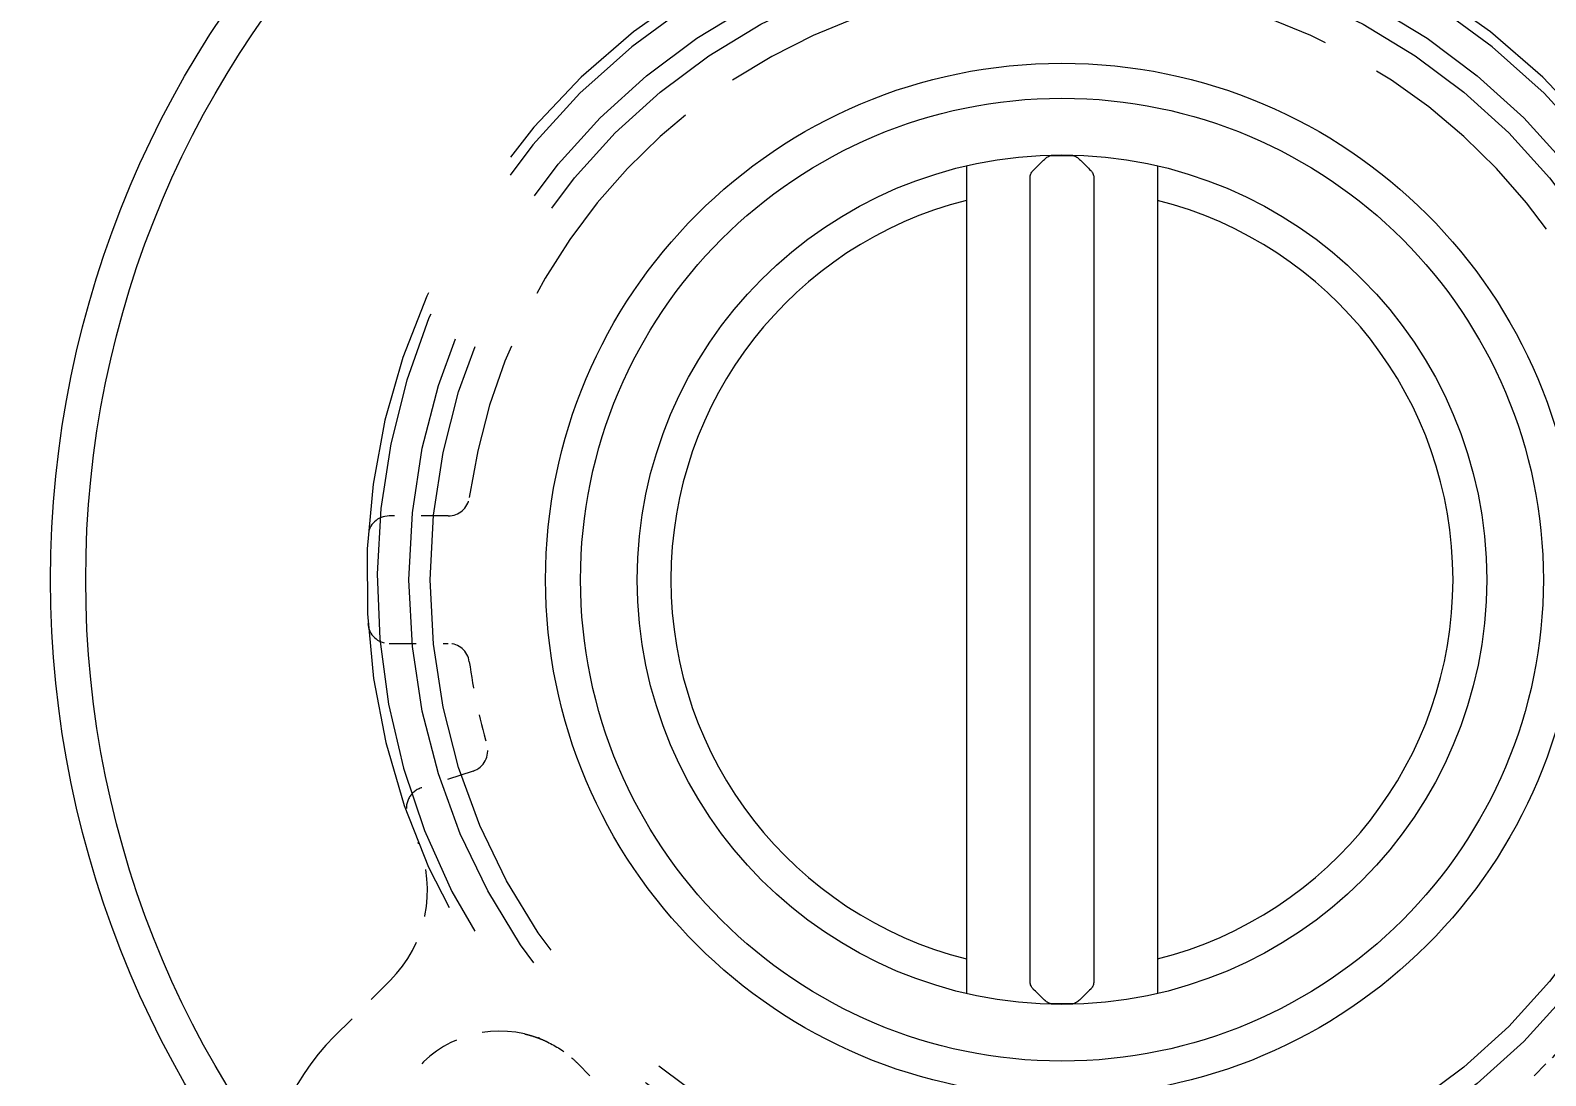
# Model space of a CAD drawing. Header units: inches. Extents: x 17 to 469, y 7 to 301.
# Drawn here: x 215.05 to 220.67, y 205.26 to 209.13 of the extents above; entities that cross this region are included whole.
import ezdxf

# ---------------------------------------------------------------- set-up
doc = ezdxf.new("R2010")
doc.units = ezdxf.units.IN
doc.header["$LTSCALE"] = 14
doc.header["$MEASUREMENT"] = 0
doc.linetypes.add('DASHED', pattern=[0.2067, 0.1654, -0.0413])
for name, color, linetype, lineweight in [('Dimension (ANSI)', 7, 'Continuous', 25), ('Hatch', 7, 'Continuous', 18), ('Hidden', 7, 'DASHED', 18), ('Visible', 7, 'Continuous', 18)]:
    doc.layers.add(name, color=color, linetype=linetype, lineweight=lineweight)
doc.styles.add('MEMCOR Medium', font='arial.ttf')
doc.dimstyles.new('Default (ANSI)', dxfattribs={"dimscale": 14, "dimtxt": 0.15, "dimasz": 0.098425, "dimexe": 0.125, "dimexo": 0.0625, "dimgap": 0.031496, "dimtad": 0, "dimtih": 1, "dimtoh": 1, "dimdec": 4, "dimrnd": 1e-08, "dimzin": 3, "dimdsep": 46, "dimlunit": 5, "dimtxsty": 'MEMCOR Medium', "dimcen": 0.09, "dimdle": 0.393701, "dimclrd": 256, "dimclre": 256, "dimclrt": 256, "dimadec": 0, "dimazin": 1, "dimtfac": 0.8, "dimtofl": 0, "dimtmove": 0, "dimatfit": 3, "dimfxl": 1, "dimfrac": 1, "dimtolj": 1, "dimtzin": 4, "dimlwd": -1, "dimlwe": -1, "dimarcsym": 0})

# ---------------------------------------------------------------- blocks, each defined once
blk = doc.blocks.new('*D30')
at = {"layer": 'Defpoints', "color": 0, "transparency": 16777216}
for p in [(238.908, 241.426), (198.7465, 201.4332), (238.908, 201.257)]:
    blk.add_point(p, dxfattribs=at)
at = {"layer": 'Dimension (ANSI)', "transparency": 16777216}
for p, q in [((198.7465, 202.3082), (198.7465, 243.176)), ((238.908, 202.132), (238.908, 243.176)), ((200.1244, 241.426), (210.4282, 241.426)), ((237.5301, 241.426), (227.2263, 241.426))]:
    blk.add_line(p, q, dxfattribs=at)
for points in [[(200.1244, 241.6556), (200.1244, 241.1963), (198.7465, 241.426)], [(237.5301, 241.6556), (237.5301, 241.1963), (238.908, 241.426)]]:
    blk.add_solid(points, dxfattribs=at)
at = {"layer": 'Dimension (ANSI)', "transparency": 16777216, "char_height": 2.1, "attachment_point": 5, "style": 'MEMCOR Medium'}
for s, insert in [('\\A1; 40{\\H0.8x;\\S3#16;} in', (218.8273, 243.6009)), ('\\A1;[1020.1 mm]', (218.8273, 239.6392))]:
    blk.add_mtext(s, dxfattribs=dict(at, insert=insert))

msp = doc.modelspace()

# ---------------------------------------------------------------- hatches: boundary and pattern name
at = {"layer": 'Hatch'}
h = msp.add_hatch(dxfattribs=at)
h.set_pattern_fill('ANSI31', color=256, scale=14, style=0)
edge = h.paths.add_edge_path()
edge.add_spline(control_points=[(235.12731, 207.28591), (235.15939, 207.25481), (235.19133, 207.22357), (235.25503, 207.16072), (235.2868, 207.12912), (235.31842, 207.09737)], knot_values=[-0.6818968, -0.6818968, -0.6818968, -0.6818968, -0.3414429, -0.3414429, 0, 0, 0, 0], degree=3, periodic=0)
edge.add_line((235.31842, 207.09737), (235.37842, 207.09738))
edge.add_ellipse((218.8781, 207.09594), major_axis=(-0.00144, 16.50032), ratio=1, start_angle=270, end_angle=349.533007)
edge.add_ellipse((218.8781, 207.09594), major_axis=(-16.22601, 2.99618), ratio=1, start_angle=270, end_angle=270.86811)
edge.add_ellipse((218.8781, 207.09594), major_axis=(-16.26954, 2.75), ratio=1, start_angle=270, end_angle=289.187766)
edge.add_ellipse((218.8781, 207.09594), major_axis=(-16.26954, -2.75), ratio=1, start_angle=270, end_angle=270.86811)
edge.add_ellipse((218.8781, 207.09594), major_axis=(-16.22601, -2.99618), ratio=1, start_angle=270, end_angle=369.076015)
edge.add_ellipse((218.8781, 207.09594), major_axis=(-15.55022, -5.51823), ratio=1, start_angle=0, end_angle=0.86811)
edge.add_ellipse((218.8781, 207.09594), major_axis=(5.7532, -15.46483), ratio=1, start_angle=270, end_angle=289.187766)
edge.add_ellipse((218.8781, 207.09594), major_axis=(-12.71483, -10.51634), ratio=1, start_angle=0, end_angle=0.86811)
edge.add_ellipse((218.8781, 207.09594), major_axis=(10.70777, -12.55404), ratio=1, start_angle=270, end_angle=294.96984)
edge.add_ellipse((218.8781, 207.09594), major_axis=(15.0065, -6.86043), ratio=1, start_angle=270, end_angle=270.932177)
edge.add_line((212.26272, 191.97981), (212.26272, 192.25311))
edge.add_ellipse((218.8781, 207.09594), major_axis=(-14.84283, 6.61538), ratio=1, start_angle=204.692155, end_angle=450, ccw=False)

# ---------------------------------------------------------------- linework, layer by layer
at = {"layer": 'Hidden', "ltscale": 0.030777}
for p, q in [((216.60255, 207.33214), (216.38307, 207.33214)), ((216.38307, 206.85974), (216.60255, 206.85974))]:
    msp.add_line(p, q, dxfattribs=at)
at = {"layer": 'Hidden', "ltscale": 0.028454}
msp.add_line((216.69458, 206.38647), (216.50164, 206.32378), dxfattribs=at)
at = {"layer": 'Hidden', "ltscale": 0.039865}
msp.add_line((216.38699, 205.60946), (216.17927, 205.40175), dxfattribs=at)
at = {"layer": 'Hidden', "ltscale": 0.008176}
for p, q in [((217.08445, 205.30025), (217.12707, 205.25684)), ((220.62914, 205.25684), (220.67175, 205.30025))]:
    msp.add_line(p, q, dxfattribs=at)
at = {"layer": 'Hidden', "ltscale": 1.051436}
msp.add_circle((218.8781, 207.09594), 2.42126, dxfattribs=at)
at = {"layer": 'Hidden', "ltscale": 1.017243}
msp.add_circle((218.8781, 207.09594), 2.34252, dxfattribs=at)
at = {"layer": 'Hidden', "ltscale": 1.020196}
msp.add_arc((218.8781, 207.09594), 2.57874, 318.8111, 221.1889, dxfattribs=at)
at = {"layer": 'Hidden', "ltscale": 1.028156}
msp.add_arc((218.8781, 207.09594), 2.53937, 315.73768, 224.26232, dxfattribs=at)
at = {"layer": 'Hidden', "ltscale": 0.374385}
for start, end in [(101.0317, 172.12023), (7.87977, 78.9683)]:
    msp.add_arc((218.8781, 207.09594), 2.2185, start, end, dxfattribs=at)
at = {"layer": 'Hidden', "ltscale": 0.015254}
for centre, start, end in [((216.60255, 207.41088), 270, 352.12023), ((216.60255, 206.781), 7.87977, 90)]:
    msp.add_arc(centre, 0.07874, start, end, dxfattribs=at)
at = {"layer": 'Hidden', "ltscale": 0.016052}
for centre, start, end in [((216.38307, 207.2534), 90, 176.3889), ((216.38307, 206.93848), 183.6111, 270)]:
    msp.add_arc(centre, 0.07874, start, end, dxfattribs=at)
at = {"layer": 'Hidden', "ltscale": 0.042865}
msp.add_arc((218.8781, 207.09594), 2.2185, 187.87977, 196.03575, dxfattribs=at)
at = {"layer": 'Hidden', "ltscale": 0.01636}
msp.add_arc((216.67025, 206.46135), 0.07874, 288, 16.03575, dxfattribs=at)
at = {"layer": 'Hidden', "ltscale": 0.017065}
msp.add_arc((216.52597, 206.24889), 0.07874, 108, 199.80489, dxfattribs=at)
at = {"layer": 'Hidden', "ltscale": 0.075276}
msp.add_arc((216.05292, 205.94353), 0.47244, 315, 22.19078, dxfattribs=at)
at = {"layer": 'Hidden', "ltscale": 0.190903}
msp.add_arc((216.79173, 204.78929), 0.86614, 135, 227.87038, dxfattribs=at)
at = {"layer": 'Hidden', "ltscale": 0.067814}
msp.add_arc((216.79386, 205.01499), 0.4072, 77.09302, 147.331, dxfattribs=at)
at = {"layer": 'Hidden', "ltscale": 0.004547}
msp.add_arc((216.79386, 205.01499), 0.4072, 44.46972, 49.27622, dxfattribs=at)
at = {"layer": 'Hidden', "ltscale": 0.010093}
msp.add_open_spline([(216.88482, 205.41191), (216.89038, 205.41063), (216.8959, 205.40924), (216.90996, 205.4054), (216.91837, 205.40278), (216.92891, 205.39916), (216.93175, 205.39815), (216.93888, 205.39553), (216.94282, 205.39397), (216.94282, 205.39397)], degree=3, knots=[0, 0, 0, 0, 0.04490495, 0.04490495, 0.11675287, 0.11675287, 0.14479487, 0.14479487, 0.19497838, 0.19497838, 0.19497838, 0.19497838], dxfattribs=at)
at = {"layer": 'Hidden', "ltscale": 0.000826205}
msp.add_open_spline([(216.94282, 205.39397), (216.94255, 205.39408), (216.94228, 205.3942), (216.94117, 205.39472), (216.94035, 205.3952), (216.93883, 205.39635), (216.93812, 205.39701), (216.93749, 205.39772)], degree=3, knots=[0.175423294, 0.175423294, 0.175423294, 0.175423294, 0.177774025, 0.177774025, 0.185040697, 0.185040697, 0.192307369, 0.192307369, 0.192307369, 0.192307369], dxfattribs=at)
at = {"layer": 'Hidden', "ltscale": 0.019321}
msp.add_open_spline([(216.94282, 205.39397), (216.95193, 205.39039), (216.96104, 205.38643), (217.0016, 205.36696), (217.03232, 205.34702), (217.05953, 205.3236)], degree=3, knots=[1.49464831, 1.49464831, 1.49464831, 1.49464831, 1.57220502, 1.57220502, 1.84281301, 1.84281301, 1.84281301, 1.84281301], dxfattribs=at)
at = {"layer": 'Visible'}
for p, q in [((218.52377, 208.63036), (218.52377, 205.56151)), ((218.75999, 205.60593), (218.75999, 208.58595)), ((218.99621, 208.58595), (218.99621, 205.60593)), ((219.23243, 208.63036), (219.23243, 205.56151))]:
    msp.add_line(p, q, dxfattribs=at)
for radius in [3.75, 3.62, 1.915, 1.785, 1.5748]:
    msp.add_circle((218.8781, 207.09594), radius, dxfattribs=at)
for radius, start, end in [(16.50032, 0.005, 246.36401), (16.25032, 0.669834, 245.977679), (16.00032, 0.669834, 249.632823), (15.94, 289.774936, 250.225064), (1.45, 104.14437, 255.85563), (1.45, 284.14437, 75.85563)]:
    msp.add_arc((218.8781, 207.09594), radius, start, end, dxfattribs=at)
for points, knots in [([(218.77152, 208.61361), (218.78203, 208.62364), (218.79241, 208.63366), (218.80254, 208.64354), (218.80744, 208.64833), (218.81239, 208.65318), (218.81736, 208.65808)], [-0.10908913, -0.10908913, -0.10908913, -0.10908913, 0, 0, 0, 0.05288194, 0.05288194, 0.05288194, 0.05288194]), ([(218.81736, 208.65808), (218.82048, 208.66116), (218.82411, 208.66367), (218.83076, 208.66674), (218.83356, 208.66766), (218.83931, 208.66886), (218.84225, 208.66913), (218.8452, 208.66907)], [0.561359542, 0.561359542, 0.561359542, 0.561359542, 0.595101684, 0.595101684, 0.617636412, 0.617636412, 0.640194036, 0.640194036, 0.640194036, 0.640194036]), ([(218.8452, 208.66907), (218.85627, 208.66883), (218.86728, 208.66872), (218.8781, 208.66872), (218.88893, 208.66872), (218.89993, 208.66883), (218.91101, 208.66907)], [-0.08251378, -0.08251378, -0.08251378, -0.08251378, 0, 0, 0, 0.08251378, 0.08251378, 0.08251378, 0.08251378]), ([(218.91101, 208.66907), (218.91612, 208.66917), (218.9212, 208.66828), (218.93064, 208.6646), (218.93491, 208.66188), (218.93864, 208.65828), (218.93874, 208.65818), (218.93885, 208.65808)], [0, 0, 0, 0, 0.039151459, 0.039151459, 0.07781282, 0.07781282, 0.078928844, 0.078928844, 0.078928844, 0.078928844]), ([(218.93885, 208.65808), (218.94382, 208.65318), (218.94876, 208.64833), (218.96379, 208.63366), (218.97417, 208.62364), (218.98468, 208.61361)], [3.84046149, 3.84046149, 3.84046149, 3.84046149, 3.89334343, 3.89334343, 4.00243256, 4.00243256, 4.00243256, 4.00243256]), ([(218.75999, 208.58595), (218.75999, 208.5909), (218.76088, 208.59579), (218.76441, 208.60481), (218.76695, 208.60883), (218.77061, 208.61272), (218.77106, 208.61317), (218.77152, 208.61361)], [0.48824775, 0.48824775, 0.48824775, 0.48824775, 0.526027679, 0.526027679, 0.562686234, 0.562686234, 0.56768749, 0.56768749, 0.56768749, 0.56768749]), ([(218.98468, 208.61361), (218.98469, 208.6136), (218.9847, 208.61359), (218.98817, 208.61027), (218.99095, 208.6063), (218.99485, 208.59748), (218.99593, 208.59277), (218.9962, 208.58728), (218.99621, 208.58661), (218.99621, 208.58595)], [0.080022574, 0.080022574, 0.080022574, 0.080022574, 0.080124231, 0.080124231, 0.117587114, 0.117587114, 0.154401812, 0.154401812, 0.159498258, 0.159498258, 0.159498258, 0.159498258]), ([(218.77152, 205.57826), (218.77152, 205.57827), (218.77151, 205.57828), (218.76804, 205.5816), (218.76525, 205.58557), (218.76136, 205.59439), (218.76028, 205.5991), (218.76001, 205.60459), (218.75999, 205.60526), (218.75999, 205.60593)], [0.080022574, 0.080022574, 0.080022574, 0.080022574, 0.080124231, 0.080124231, 0.117587114, 0.117587114, 0.154401812, 0.154401812, 0.159498258, 0.159498258, 0.159498258, 0.159498258]), ([(218.99621, 205.60593), (218.99621, 205.60097), (218.99532, 205.59608), (218.99179, 205.58706), (218.98925, 205.58304), (218.98559, 205.57916), (218.98514, 205.5787), (218.98468, 205.57826)], [0.48824775, 0.48824775, 0.48824775, 0.48824775, 0.526027679, 0.526027679, 0.562686234, 0.562686234, 0.56768749, 0.56768749, 0.56768749, 0.56768749]), ([(218.81736, 205.53379), (218.81239, 205.53869), (218.80744, 205.54354), (218.80254, 205.54833), (218.79241, 205.55821), (218.78203, 205.56823), (218.77152, 205.57826)], [-0.05288194, -0.05288194, -0.05288194, -0.05288194, 0, 0, 0, 0.10908913, 0.10908913, 0.10908913, 0.10908913]), ([(218.98468, 205.57826), (218.97417, 205.56823), (218.96379, 205.55821), (218.94876, 205.54354), (218.94382, 205.53869), (218.93885, 205.53379)], [2.56702766, 2.56702766, 2.56702766, 2.56702766, 2.67611678, 2.67611678, 2.72899873, 2.72899873, 2.72899873, 2.72899873]), ([(218.8452, 205.52281), (218.84008, 205.5227), (218.83501, 205.52359), (218.82557, 205.52727), (218.8213, 205.53), (218.81757, 205.53359), (218.81746, 205.53369), (218.81736, 205.53379)], [0, 0, 0, 0, 0.039151459, 0.039151459, 0.07781282, 0.07781282, 0.078928844, 0.078928844, 0.078928844, 0.078928844]), ([(218.91101, 205.52281), (218.89993, 205.52304), (218.88893, 205.52315), (218.8781, 205.52315), (218.86728, 205.52315), (218.85627, 205.52304), (218.8452, 205.52281)], [-0.08251378, -0.08251378, -0.08251378, -0.08251378, 0, 0, 0, 0.08251378, 0.08251378, 0.08251378, 0.08251378]), ([(218.93885, 205.53379), (218.93572, 205.53071), (218.9321, 205.5282), (218.92545, 205.52513), (218.92265, 205.52421), (218.9169, 205.52301), (218.91396, 205.52274), (218.91101, 205.52281)], [0.561359542, 0.561359542, 0.561359542, 0.561359542, 0.595101684, 0.595101684, 0.617636412, 0.617636412, 0.640194036, 0.640194036, 0.640194036, 0.640194036])]:
    msp.add_open_spline(points, degree=3, knots=knots, dxfattribs=at)

# ---------------------------------------------------------------- dimensions: what is measured, and where the dimension line sits
at = {"layer": 'Dimension (ANSI)'}
dim = msp.add_linear_dim(base=(238.90802, 241.42597), p1=(198.74648, 201.43316), p2=(238.90802, 201.257), angle=180, text=' <> in\\X[1020.1 mm]', dimstyle='Default (ANSI)', override={"dimgap": 0.031496, "dimtih": 0, "dimtoh": 0, "dimdec": 4, "dimpost": '', "dimtol": 0, "dimlim": 0, "dimtp": 0, "dimtm": 0, "dimtdec": 2, "dimatfit": 1}, dxfattribs=at)
dim.commit()
dim.dimension.update_dxf_attribs({"geometry": '*D30', "text_midpoint": (218.82725, 241.42597), "dimtype": 160})

doc.saveas('drawing.dxf')
